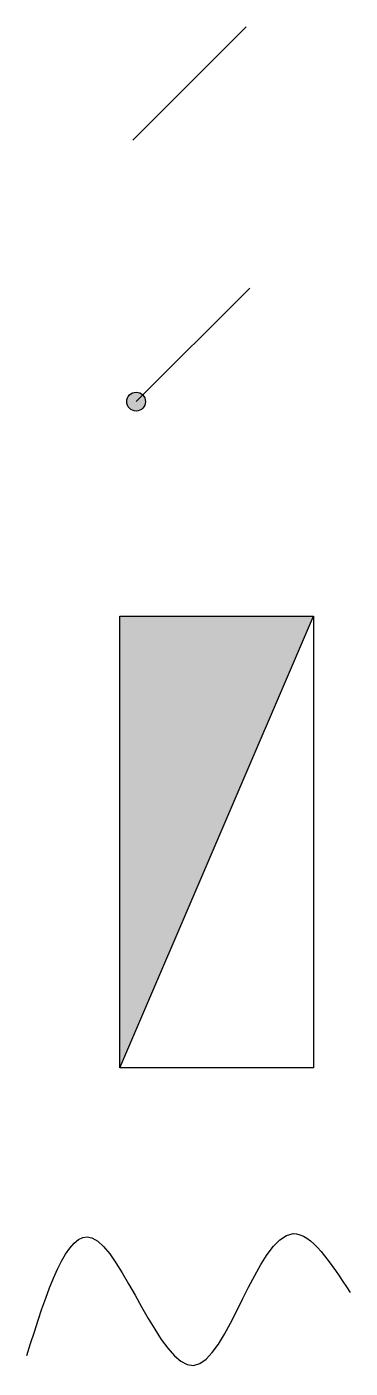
# Model space of a CAD drawing. Header units: metres. Extents: x 0 to 32.6, y 0 to 21.3.
# Drawn here: x 8.513 to 8.714, y 16.735 to 17.571 of the extents above; entities that cross this region are included whole.
import ezdxf

# ---------------------------------------------------------------- set-up
doc = ezdxf.new("R2010")
doc.units = ezdxf.units.M
doc.linetypes.add('ACAD_ISO02W100', pattern=[15, 12, -3])
doc.layers.add('CONTRO', color=7, linetype='Continuous', lineweight=30)
doc.layers.add('FASES', color=7, linetype='Continuous', lineweight=30)
doc.layers.add('INDICACION-Tabla', color=7, linetype='Continuous')
doc.layers.add('TOMACORRIENTES', color=7, linetype='Continuous')

# ---------------------------------------------------------------- blocks, each defined once
blk = doc.blocks.new('LINEAS')
at = {"layer": 'FASES'}
blk.add_line((-0.03536, -0.03536), (0.03536, 0.03536), dxfattribs=at)
blk = doc.blocks.new('NEUTRO')
at = {"layer": 'FASES'}
h = blk.add_hatch(color=256, dxfattribs=at)
h.dxf.hatch_style = 1
h.paths.add_polyline_path([(-0.0412, -0.03536, 1), (-0.02951, -0.03536, 1)])
blk.add_line((-0.03536, -0.03536), (0.03536, 0.03536), dxfattribs=at)
blk.add_circle((-0.03536, -0.03536), 0.00585, dxfattribs=at)
blk = doc.blocks.new('Tablero')
at = {"layer": 'TOMACORRIENTES', "linetype": 'ACAD_ISO02W100', "lineweight": 100}
h = blk.add_hatch(dxfattribs=at)
h.set_pattern_fill('ANGLE', color=256)
h.set_pattern_definition([(0, (-5.943, -4.4974), (0, 6.985), [5.08, -1.905]), (90, (-5.943, -4.4974), (-6.985, 4e-16), [5.08, -1.905])])
h.paths.add_polyline_path([(0.15, 0.35), (-0.15, 0.35), (-0.15, -0.35)])
at = {"layer": 'TOMACORRIENTES'}
h = blk.add_hatch(color=256, dxfattribs=at)
h.dxf.hatch_style = 1
h.paths.add_polyline_path([(0.15, 0.35), (-0.15, 0.35), (-0.15, -0.35)])
blk.add_line((-0.15, -0.35), (0.15, 0.35), dxfattribs=at)
blk.add_lwpolyline([(0.15, -0.35), (-0.15, -0.35), (-0.15, 0.35), (0.15, 0.35)], close=True, dxfattribs=at)

msp = doc.modelspace()

# ---------------------------------------------------------------- linework, layer by layer
at = {"layer": 'CONTRO'}
msp.add_spline([(8.51297, 16.74291), (8.55347, 16.81626), (8.61675, 16.73659), (8.67877, 16.81879), (8.7142, 16.78212)], degree=3, dxfattribs=at)

# ---------------------------------------------------------------- block references
at = {"layer": 'INDICACION-Tabla'}
for name, p in [('LINEAS', (8.61419, 17.5358)), ('NEUTRO', (8.61634, 17.37286))]:
    msp.add_blockref(name, p, dxfattribs=at)
at = {"layer": 'INDICACION-Tabla', "xscale": 0.4020813315020532, "yscale": 0.4020813315020532, "zscale": 0.4020813315020532}
msp.add_blockref('Tablero', (8.63113, 17.06298), dxfattribs=at)

doc.saveas('drawing.dxf')
